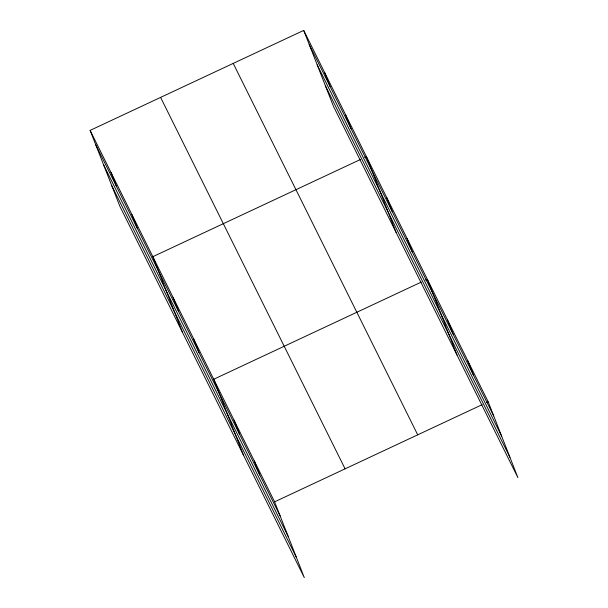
<?xml version="1.0" encoding="UTF-8"?>
<svg xmlns="http://www.w3.org/2000/svg" width="608" height="608" viewBox="0 0 608 608"><rect width="100%" height="100%" fill="white"/><g stroke="black" fill="none" stroke-linecap="round" stroke-linejoin="round"><path stroke-width="0.91" d="M90.113 130.393L274.603 501.836L304.296 577.6L119.806 206.165L90.113 130.393L303.704 30.4L488.194 401.835L517.887 477.607L333.397 106.164L303.704 30.4M360.407 159.509L152.844 256.682L182.537 332.454M364.709 157.495L366.426 156.689L396.12 232.454M421.291 282.082L213.727 379.255L243.42 455.027M425.592 280.068L427.31 279.262L457.003 355.034M274.603 501.836L482.174 404.654M486.468 402.64L488.194 401.835M309.221 44.483L493.711 415.918M317.194 64.836L501.684 436.278M325.417 85.812L509.907 457.246M233.221 63.399L417.711 434.834M160.596 97.394L345.086 468.836M95.638 144.476L280.128 515.911M103.611 164.829L288.101 536.271M111.834 185.805L296.324 557.24M467.894 360.977L473.412 375.06M447.602 320.12L453.12 334.202M407.018 238.404L412.536 252.487M386.718 197.547L392.236 211.63M345.519 114.593L351.036 128.676M324.611 72.496L330.129 86.579M254.311 460.97L259.829 475.053M234.019 420.113L239.537 434.196M193.428 338.398L198.953 352.48M173.136 297.54L178.653 311.623M131.936 214.586L137.454 228.669M111.028 172.49L116.546 186.572"/></g></svg>
